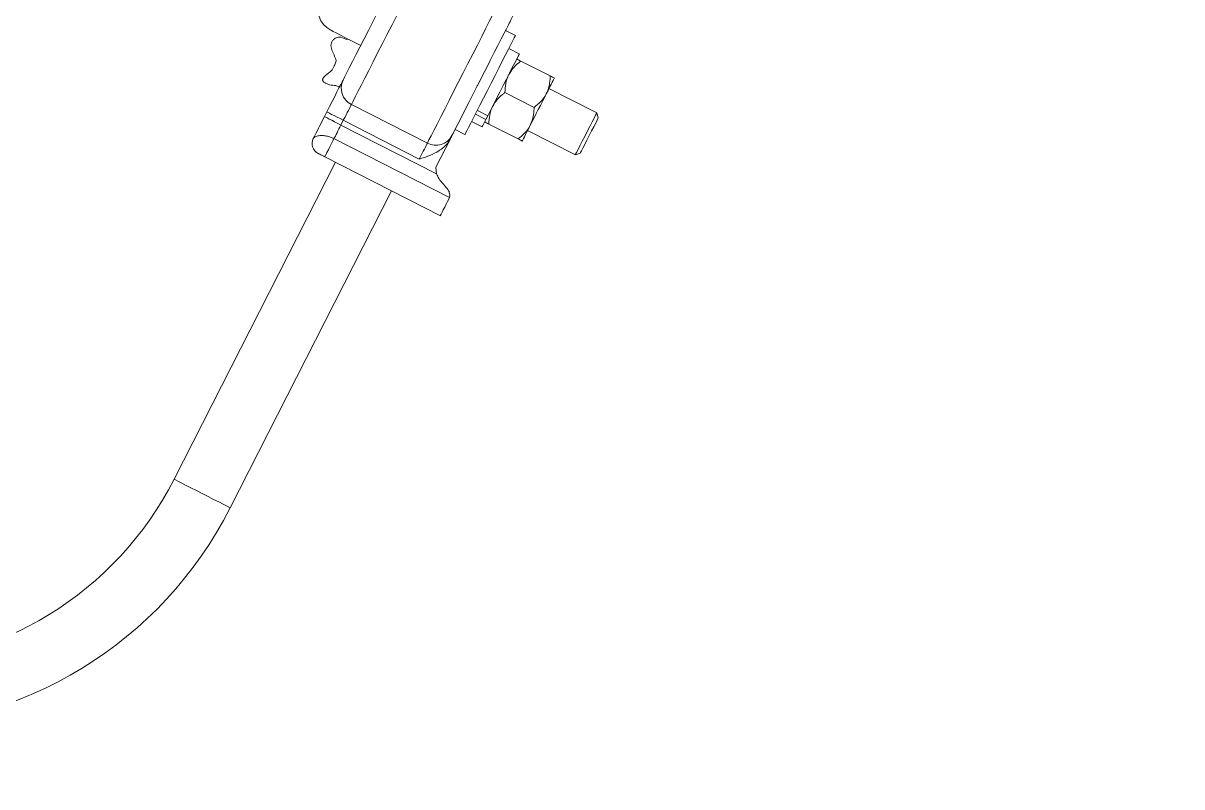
# Model space of a CAD drawing. Header units: millimetres. Extents: x 1587714 to 3094800, y -694377 to -413614.
# Drawn here: x 2058659.3 to 2058971.9, y -551387.3 to -551181.4 of the extents above; entities that cross this region are included whole.
import ezdxf

# ---------------------------------------------------------------- set-up
doc = ezdxf.new("R2010")
doc.units = ezdxf.units.MM
doc.layers.add('M0_EQUIPOS', color=7, linetype='Continuous')

# ---------------------------------------------------------------- blocks, each defined once
blk = doc.blocks.new('poste doble terminal TM1')
at = {"layer": 'M0_EQUIPOS', "linetype": 'Continuous', "lineweight": 15}
for p, q in [((1404.41, 7560.9), (1401.74, 7562.26)), ((1405.44, 7555.93), (1402.61, 7557.37)), ((1405.88, 7554.01), (1413.76, 7549.99)), ((1355.96, 7547.43), (1356.91, 7546.95)), ((1401.56, 7545.52), (1409.44, 7541.51)), ((1426.32, 7540.03), (1413.45, 7546.59)), ((1360.16, 7542.31), (1380.64, 7531.88)), ((1352.88, 7539.03), (1353.52, 7540.3)), ((1396.43, 7538.25), (1393.6, 7539.69)), ((1396.95, 7539.27), (1394.12, 7540.71)), ((1396.95, 7539.27), (1396.43, 7538.25)), ((1426.76, 7538.68), (1426.32, 7540.03)), ((1357.97, 7538.03), (1357.33, 7536.76)), ((1357.33, 7536.76), (1383.13, 7523.62)), ((1357.97, 7538.03), (1378.46, 7527.59)), ((1392.59, 7537.7), (1395.42, 7536.26)), ((1397.23, 7537.03), (1405.11, 7533.02)), ((1355.45, 7533.08), (1386.59, 7517.21)), ((1386.84, 7533.04), (1382.96, 7525.41)), ((1388.12, 7535.53), (1390.79, 7534.17)), ((1407.68, 7535.27), (1420.56, 7528.71)), ((1384.14, 7512.31), (1352.96, 7528.19)), ((1420.56, 7528.71), (1421.9, 7529.15)), ((1382.96, 7525.41), (1382.95, 7525.3)), ((1383.13, 7523.62), (1382.95, 7525.3)), ((1386.59, 7517.21), (1386.41, 7516.76))]:
    blk.add_line(p, q, dxfattribs=at)
at = {"layer": 'M0_EQUIPOS', "color": 74, "linetype": 'Continuous', "lineweight": 15}
for p, q in [((1355.87, 7526.71), (1312.32, 7441.25)), ((1327.47, 7433.53), (1371.01, 7519))]:
    blk.add_line(p, q, dxfattribs=at)
at = {"layer": 'M0_EQUIPOS', "linetype": 'Continuous', "lineweight": 15, "flags": 128}
for points in [[(1380.02, 7581.3), (1379.7, 7580.68), (1379.23, 7579.74), (1378.6, 7578.51), (1377.83, 7577), (1376.94, 7575.24), (1375.93, 7573.26), (1374.82, 7571.09), (1373.64, 7568.77), (1372.39, 7566.32), (1371.11, 7563.81), (1369.81, 7561.25), (1368.51, 7558.7), (1367.23, 7556.2), (1366, 7553.78), (1364.84, 7551.49), (1363.75, 7549.37), (1362.77, 7547.45), (1361.91, 7545.75), (1361.18, 7544.32), (1360.59, 7543.17), (1360.16, 7542.31)], [(1357.89, 7548.87), (1358.29, 7549.67), (1358.86, 7550.78), (1359.57, 7552.18), (1360.42, 7553.84), (1361.38, 7555.72), (1362.43, 7557.79), (1363.55, 7559.99), (1364.72, 7562.27), (1365.9, 7564.59), (1367.07, 7566.89), (1368.21, 7569.13), (1369.29, 7571.25), (1370.29, 7573.21), (1371.18, 7574.95), (1371.94, 7576.46), (1372.57, 7577.68), (1373.03, 7578.6), (1373.34, 7579.19)], [(1380.64, 7531.88), (1381.08, 7532.73), (1381.66, 7533.88), (1382.39, 7535.32), (1383.26, 7537.01), (1384.24, 7538.94), (1385.32, 7541.06), (1386.48, 7543.35), (1387.72, 7545.76), (1388.99, 7548.26), (1390.29, 7550.81), (1391.59, 7553.37), (1392.88, 7555.89), (1394.12, 7558.33), (1395.3, 7560.66), (1396.41, 7562.83), (1397.42, 7564.81), (1398.32, 7566.56), (1399.08, 7568.07), (1399.71, 7569.3), (1400.19, 7570.24), (1400.51, 7570.86)], [(1407.19, 7572.97), (1406.41, 7571.43), (1405.65, 7569.94), (1404.94, 7568.54), (1404.29, 7567.27), (1403.73, 7566.18), (1403.28, 7565.29), (1402.94, 7564.62), (1402.73, 7564.21)], [(1402.73, 7564.21), (1402.43, 7563.62), (1401.96, 7562.7), (1401.34, 7561.48), (1400.57, 7559.98), (1399.68, 7558.23), (1398.68, 7556.27), (1397.6, 7554.15), (1396.46, 7551.92), (1395.81, 7550.64)], [(1354.62, 7562.31), (1354.78, 7562.23), (1355.27, 7561.98), (1356.07, 7561.57), (1357.17, 7561.01), (1358.56, 7560.3), (1360.22, 7559.45), (1362.12, 7558.48), (1362.65, 7558.22)], [(1404.41, 7560.9), (1404.33, 7560.75), (1404.1, 7560.29), (1403.71, 7559.52), (1403.18, 7558.48), (1402.51, 7557.18), (1401.74, 7555.66), (1400.86, 7553.94), (1399.91, 7552.08), (1398.91, 7550.11), (1397.87, 7548.07), (1396.83, 7546.03), (1395.81, 7544.02), (1394.82, 7542.09), (1393.91, 7540.29), (1393.08, 7538.66), (1392.35, 7537.24), (1391.75, 7536.06), (1391.29, 7535.15), (1390.97, 7534.53), (1390.81, 7534.21), (1390.79, 7534.17)], [(1357.29, 7560.42), (1358.62, 7559.94), (1359.53, 7559.81)], [(1405.44, 7555.93), (1405.36, 7555.78), (1405.12, 7555.31), (1404.74, 7554.55), (1404.21, 7553.51), (1403.56, 7552.24), (1402.81, 7550.76), (1401.98, 7549.13), (1401.1, 7547.41), (1400.2, 7545.64), (1399.3, 7543.89), (1398.45, 7542.21), (1397.65, 7540.65), (1396.95, 7539.27)], [(1353.52, 7540.3), (1354.25, 7541.73), (1354.96, 7543.13), (1355.64, 7544.45), (1356.26, 7545.67), (1356.8, 7546.75), (1357.27, 7547.65), (1357.63, 7548.37), (1357.89, 7548.87)], [(1395.81, 7550.64), (1395.2, 7549.44), (1394.16, 7547.39), (1394.11, 7547.3)], [(1414.89, 7549.42), (1414.85, 7549.34), (1414.74, 7549.13), (1414.56, 7548.77), (1414.31, 7548.28), (1414, 7547.66), (1413.62, 7546.93), (1413.2, 7546.1), (1412.73, 7545.17)], [(1394.11, 7547.3), (1394.11, 7547.29), (1392.94, 7545.01), (1391.82, 7542.81), (1390.77, 7540.75), (1389.81, 7538.86), (1388.97, 7537.2), (1388.25, 7535.8), (1387.69, 7534.69), (1387.28, 7533.89)], [(1408.4, 7536.69), (1408.91, 7537.68), (1409.45, 7538.73), (1410, 7539.82), (1410.57, 7540.93), (1411.13, 7542.04), (1411.69, 7543.13), (1412.22, 7544.18), (1412.73, 7545.17)], [(1360.16, 7542.31), (1360.03, 7542.06), (1359.85, 7541.7), (1359.62, 7541.25), (1359.34, 7540.71), (1359.03, 7540.11), (1358.7, 7539.44), (1358.34, 7538.75), (1357.97, 7538.03)], [(1349.87, 7533.14), (1350.19, 7533.76), (1350.53, 7534.43), (1350.89, 7535.14), (1351.27, 7535.88), (1351.66, 7536.65), (1352.06, 7537.43), (1352.47, 7538.23), (1352.88, 7539.03)], [(1357.33, 7536.76), (1356.46, 7537.21), (1355.63, 7537.63), (1354.86, 7538.03), (1354.18, 7538.37), (1353.63, 7538.65), (1353.21, 7538.86), (1352.96, 7538.99), (1352.88, 7539.03)], [(1357.97, 7538.03), (1357.11, 7538.47), (1356.27, 7538.9), (1355.5, 7539.29), (1354.82, 7539.63), (1354.27, 7539.91), (1353.86, 7540.12), (1353.6, 7540.25), (1353.52, 7540.3)], [(1420.56, 7528.71), (1420.64, 7528.88), (1420.89, 7529.36), (1421.28, 7530.14), (1421.8, 7531.16), (1422.42, 7532.36), (1423.09, 7533.69), (1423.79, 7535.05), (1424.46, 7536.38), (1425.08, 7537.59), (1425.6, 7538.61), (1425.99, 7539.38), (1426.24, 7539.86), (1426.32, 7540.03)], [(1357.33, 7536.76), (1357.05, 7536.22), (1356.78, 7535.69), (1356.52, 7535.17), (1356.27, 7534.68), (1356.03, 7534.22), (1355.82, 7533.79), (1355.62, 7533.41), (1355.45, 7533.08)], [(1396.43, 7538.25), (1395.95, 7537.31), (1395.62, 7536.66), (1395.45, 7536.32), (1395.42, 7536.26)], [(1406.24, 7532.44), (1406.28, 7532.51), (1406.39, 7532.73), (1406.57, 7533.09), (1406.82, 7533.58), (1407.14, 7534.2), (1407.51, 7534.93), (1407.93, 7535.76), (1408.4, 7536.69)], [(1426.76, 7538.68), (1426.67, 7538.52), (1426.43, 7538.04), (1426.05, 7537.29), (1425.54, 7536.3), (1424.96, 7535.15), (1424.33, 7533.92), (1423.7, 7532.68), (1423.11, 7531.53), (1422.61, 7530.55), (1422.23, 7529.79), (1421.98, 7529.31), (1421.9, 7529.15), (1421.9, 7529.15)], [(1355.45, 7533.08), (1355.16, 7532.5), (1354.78, 7531.75), (1354.35, 7530.92), (1353.93, 7530.08), (1353.54, 7529.32), (1353.23, 7528.72), (1353.03, 7528.33), (1352.96, 7528.19)], [(1387.28, 7533.89), (1387.24, 7533.81), (1387.19, 7533.73), (1387.15, 7533.63), (1387.09, 7533.53), (1387.04, 7533.42), (1386.98, 7533.3), (1386.91, 7533.17), (1386.84, 7533.04)], [(1378.46, 7527.59), (1378.82, 7528.31), (1379.18, 7529.01), (1379.52, 7529.67), (1379.83, 7530.28), (1380.1, 7530.81), (1380.33, 7531.27), (1380.51, 7531.62), (1380.64, 7531.88)], [(1386.41, 7516.76), (1386.08, 7516.12), (1385.71, 7515.39), (1385.32, 7514.63), (1384.94, 7513.89), (1384.61, 7513.24), (1384.35, 7512.74), (1384.19, 7512.42), (1384.14, 7512.31)]]:
    blk.add_lwpolyline(points, dxfattribs=at)
at = {"layer": 'M0_EQUIPOS', "color": 74, "linetype": 'Continuous', "lineweight": 15, "flags": 128}
blk.add_lwpolyline([(1312.32, 7441.25), (1312.36, 7441.23), (1312.69, 7441.06), (1313.34, 7440.73), (1314.27, 7440.26), (1315.44, 7439.66), (1316.81, 7438.96), (1318.32, 7438.19), (1319.9, 7437.39), (1321.47, 7436.59), (1322.98, 7435.82), (1324.35, 7435.12), (1325.52, 7434.52), (1326.45, 7434.05), (1327.1, 7433.72), (1327.43, 7433.55), (1327.47, 7433.53)], dxfattribs=at)
at = {"layer": 'M0_EQUIPOS', "linetype": 'Continuous', "lineweight": 15}
for centre, radius, start, end in [((1357.5, 7567.97), 6.35, 63, 243), ((1362.3, 7546.73), 4.91, 154.129, 244.0822), ((1352.54, 7531.77), 3, 153, 243), ((1382.95, 7536.21), 4.91, 241.9303, 331.8692)]:
    blk.add_arc(centre, radius, start, end, dxfattribs=at)
at = {"layer": 'M0_EQUIPOS', "color": 74, "linetype": 'Continuous', "lineweight": 15}
for radius in [91.5, 108.5]:
    blk.add_arc((1230.79, 7482.79), radius, 270, 333.0006, dxfattribs=at)
at = {"layer": 'M0_EQUIPOS', "linetype": 'Continuous', "lineweight": 15}
for points, knots in [([(1357.29, 7560.42), (1357.12, 7560.45), (1356.79, 7560.51), (1356.09, 7560.34), (1355.4, 7559.91), (1354.85, 7559.25), (1354.55, 7558.32), (1354.81, 7557.05), (1355.49, 7555.65), (1355.88, 7554.62), (1356.08, 7554.1)], [0, 0, 0, 0, 0.060268, 0.123501, 0.255296, 0.347715, 0.430284, 0.601787, 0.798388, 1, 1, 1, 1]), ([(1404.75, 7554.58), (1404.75, 7554.58), (1404.76, 7554.58), (1404.95, 7554.48), (1405.4, 7554.25), (1405.76, 7554.07), (1405.88, 7554.01)], [0, 0, 0, 0, 0.0665468, 0.4352863, 0.8145813, 1, 1, 1, 1]), ([(1354.99, 7551.67), (1354.73, 7551.4), (1354.18, 7550.87), (1353.33, 7550.23), (1352.74, 7549.71), (1352.48, 7549.32), (1352.39, 7549.09), (1352.38, 7548.87), (1352.47, 7548.6), (1352.79, 7548.23), (1353.42, 7547.87), (1354.51, 7547.5), (1355.4, 7547.46), (1355.96, 7547.43)], [0, 0, 0, 0, 0.140674, 0.288036, 0.399331, 0.434755, 0.465589, 0.490003, 0.514848, 0.57129, 0.668306, 0.787279, 1, 1, 1, 1]), ([(1354.99, 7551.67), (1355.24, 7552.11), (1355.68, 7552.89), (1355.96, 7553.74), (1356.08, 7554.1)], [0, 0, 0, 0, 0.567459, 1, 1, 1, 1]), ([(1402.59, 7550.34), (1402.94, 7550.91), (1403.64, 7552.08), (1404.86, 7553.22), (1405.65, 7553.83), (1405.88, 7554.01)], [0, 0, 0, 0, 0.406296, 0.827218, 1, 1, 1, 1]), ([(1401.56, 7545.52), (1401.6, 7546.33), (1401.68, 7547.98), (1402.2, 7549.56), (1402.58, 7550.32), (1402.59, 7550.34)], [0, 0, 0, 0, 0.48434, 0.986317, 1, 1, 1, 1]), ([(1412.73, 7545.17), (1412.99, 7545.79), (1413.52, 7547.04), (1413.73, 7548.71), (1413.75, 7549.7), (1413.76, 7549.99)], [0, 0, 0, 0, 0.406209, 0.827198, 1, 1, 1, 1]), ([(1414.89, 7549.42), (1414.89, 7549.42), (1414.88, 7549.42), (1414.7, 7549.52), (1414.24, 7549.74), (1413.88, 7549.93), (1413.76, 7549.99)], [0, 0, 0, 0, 0.066546, 0.435289, 0.814556, 1, 1, 1, 1]), ([(1398.27, 7541.85), (1398.61, 7542.42), (1399.31, 7543.59), (1400.54, 7544.74), (1401.33, 7545.34), (1401.56, 7545.52)], [0, 0, 0, 0, 0.4063, 0.827216, 1, 1, 1, 1]), ([(1409.44, 7541.51), (1410.07, 7542.01), (1411.36, 7543.05), (1412.33, 7544.4), (1412.72, 7545.15), (1412.73, 7545.17)], [0, 0, 0, 0, 0.484283, 0.986285, 1, 1, 1, 1]), ([(1397.23, 7537.03), (1397.27, 7537.84), (1397.35, 7539.5), (1397.87, 7541.08), (1398.26, 7541.83), (1398.27, 7541.85)], [0, 0, 0, 0, 0.484345, 0.986307, 1, 1, 1, 1]), ([(1408.4, 7536.69), (1408.66, 7537.3), (1409.19, 7538.56), (1409.4, 7540.22), (1409.43, 7541.22), (1409.44, 7541.51)], [0, 0, 0, 0, 0.406214, 0.827196, 1, 1, 1, 1]), ([(1396.1, 7537.61), (1396.1, 7537.61), (1396.11, 7537.6), (1396.3, 7537.51), (1396.75, 7537.28), (1397.12, 7537.09), (1397.23, 7537.03)], [0, 0, 0, 0, 0.066548, 0.435301, 0.814579, 1, 1, 1, 1]), ([(1405.11, 7533.02), (1405.74, 7533.53), (1407.03, 7534.56), (1408.01, 7535.91), (1408.39, 7536.67), (1408.4, 7536.69)], [0, 0, 0, 0, 0.484288, 0.986275, 1, 1, 1, 1]), ([(1349.87, 7533.14), (1349.99, 7533.29), (1350.2, 7533.55), (1350.91, 7533.83), (1351.71, 7533.95), (1352.74, 7533.91), (1353.68, 7533.76), (1354.65, 7533.46), (1355.22, 7533.19), (1355.45, 7533.08)], [0, 0, 0, 0, 0.187331, 0.306459, 0.518583, 0.618059, 0.766249, 0.903263, 1, 1, 1, 1]), ([(1386.84, 7533.04), (1386.59, 7532.61), (1385.83, 7531.34), (1383.89, 7529.75), (1381.24, 7528.51), (1379.41, 7527.86), (1378.46, 7527.59), (1378.46, 7527.59)], [0, 0, 0, 0, 0.144451, 0.432884, 0.712693, 0.998635, 1, 1, 1, 1]), ([(1406.24, 7532.44), (1406.24, 7532.44), (1406.23, 7532.45), (1406.05, 7532.54), (1405.59, 7532.77), (1405.23, 7532.96), (1405.11, 7533.02)], [0, 0, 0, 0, 0.066546, 0.435289, 0.814556, 1, 1, 1, 1]), ([(1352.96, 7528.19), (1352.87, 7528.24), (1352.64, 7528.36), (1352.27, 7528.55), (1351.77, 7528.8), (1351.3, 7529.04), (1351.22, 7529.08), (1351.18, 7529.1)], [0, 0, 0, 0, 0.080381, 0.200888, 0.344067, 0.673534, 1, 1, 1, 1]), ([(1386.59, 7517.21), (1386.6, 7517.24), (1386.66, 7517.44), (1386.73, 7517.87), (1386.59, 7518.64), (1386.01, 7519.66), (1384.96, 7520.82), (1383.77, 7522.12), (1383.32, 7523.16), (1383.13, 7523.62)], [0, 0, 0, 0, 0.015459, 0.135017, 0.23269, 0.352888, 0.584292, 0.816035, 1, 1, 1, 1])]:
    blk.add_open_spline(points, degree=3, knots=knots, dxfattribs=at)

msp = doc.modelspace()

# ---------------------------------------------------------------- linework, layer by layer
at = {"color": 5}
msp.add_arc((2088250.4526, -172308.821), 379847.5285, 265.377093471, 272.721972034, dxfattribs=at)

# ---------------------------------------------------------------- block references
msp.add_blockref('poste doble terminal TM1', (2057387.7201, -558745.6049))

doc.saveas('drawing.dxf')
